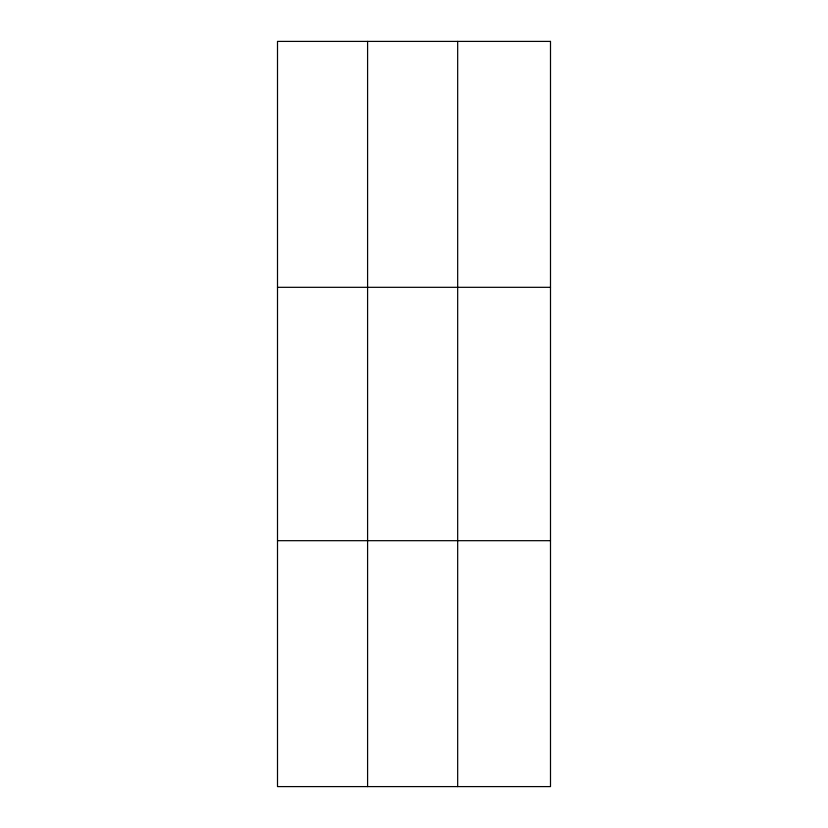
<?xml version="1.0" encoding="UTF-8"?>
<svg xmlns="http://www.w3.org/2000/svg" width="828" height="828" viewBox="0 0 828 828"><rect width="100%" height="100%" fill="white"/><g stroke="black" fill="none" stroke-linecap="round" stroke-linejoin="round"><path stroke-width="1.24" d="M367.591 41.4L367.591 786.6M457.677 41.4L457.677 786.6M277.504 287.316L550.496 287.316M277.504 540.684L550.496 540.684M550.496 41.4L550.496 786.6L277.504 786.6L277.504 41.4L550.496 41.4"/></g></svg>
